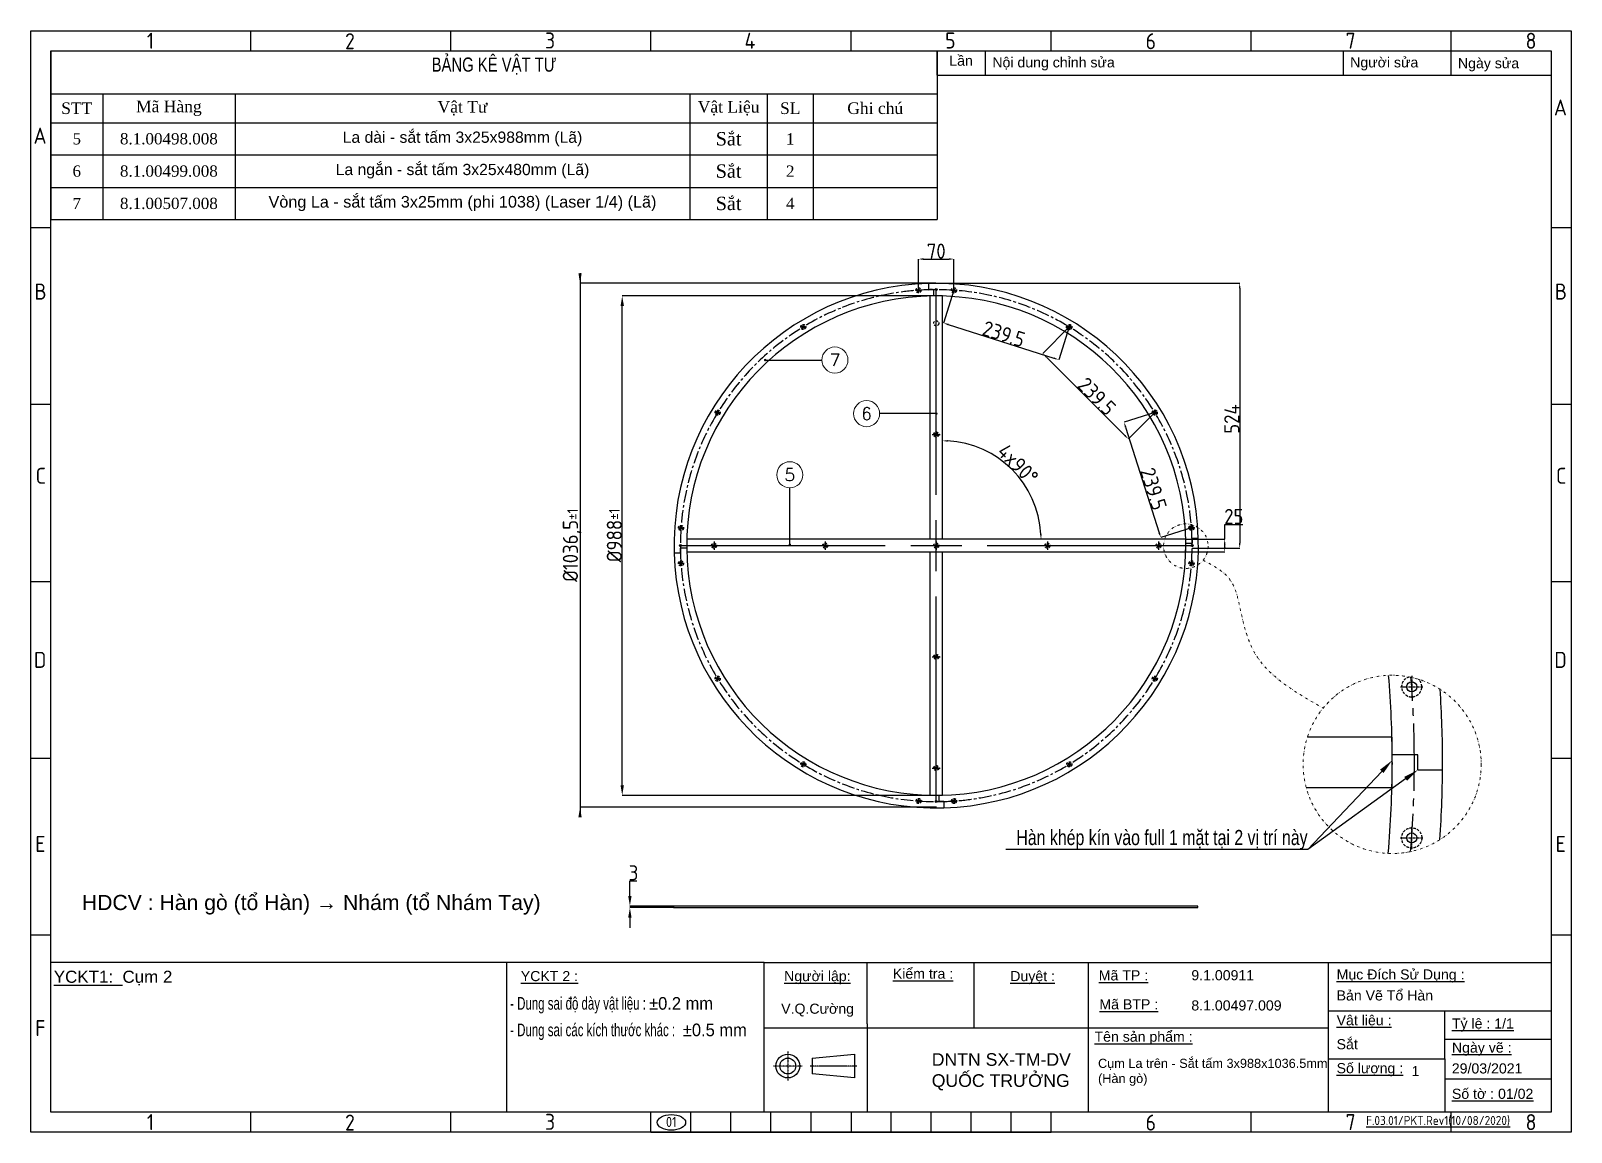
# Model space of a CAD drawing. Header units: millimetres. Extents: x -127318 to -46279, y 54276 to 57025.
# Drawn here: x -79825 to -76775, y 54338 to 56517 of the extents above; entities that cross this region are included whole.
import ezdxf
from ezdxf import colors
from ezdxf.entities.mleader import LeaderData, LeaderLine
from ezdxf.enums import TextEntityAlignment as Align
from ezdxf.math import Vec2, Vec3

# ---------------------------------------------------------------- set-up
doc = ezdxf.new("R2010")
doc.units = ezdxf.units.MM
doc.header["$PDMODE"] = 2
for name, pattern in [('CENTER', [2, 1.25, -0.25, 0.25, -0.25]), ('CENTER2', [1.125, 0.75, -0.125, 0.125, -0.125]), ('CENTERX2', [4, 2.5, -0.5, 0.5, -0.5]), ('CONTPVMNIL', [0]), ('DASHEDX2', [1.5, 1, -0.5]), ('DIVIDE', [1.25, 0.5, -0.25, 0, -0.25, 0, -0.25])]:
    doc.linetypes.add(name, pattern=pattern)
doc.layers.get('0').update_dxf_attribs({"linetype": 'CONTPVMNIL'})
doc.layers.get('DEFPOINTS').update_dxf_attribs({"color": 6})
for name, color, linetype in [('CENTER', 1, 'CENTERX2'), ('FRAME050', 6, 'Continuous'), ('hatch', 4, 'DASHEDX2'), ('MAIN', 7, 'Continuous')]:
    doc.layers.add(name, color=color, linetype=linetype)
for name, color, linetype, lineweight in [('D KT', 4, 'Continuous', 18), ('d tam', 2, 'CENTER', 9), ('from', 7, 'Continuous', 13)]:
    doc.layers.add(name, color=color, linetype=linetype, lineweight=lineweight)
doc.styles.add('Chuan', font='times.ttf')
doc.styles.add('ISOCP', font='isocp')
doc.styles.add('SLDTEXTSTYLE3', font='TXT', dxfattribs={"width": 0.65, "bigfont": 'bigfont'})
doc.styles.get("Standard").update_dxf_attribs({"font": 'isocp.shx'})
doc.styles.add('style1', font='arial.ttf', dxfattribs={"width": 0.75})
doc.styles.add('tex 1', font='arial.ttf', dxfattribs={"width": 0.75})
doc.styles.add('TXT', font='txt.shx', dxfattribs={"bigfont": 'gbcbig.shx'})
doc.dimstyles.new('Dim20$0', dxfattribs={"dimtxt": 20, "dimasz": 10, "dimexe": 0, "dimexo": 0, "dimgap": 0.6, "dimtad": 1, "dimtoh": 1, "dimdsep": 46, "dimtxsty": 'ISOCP', "dimcen": 0, "dimclrd": 3, "dimclre": 3, "dimclrt": 7, "dimadec": 3, "dimazin": 2, "dimtp": 0.05, "dimtm": 0.05, "dimtfac": 0.7, "dimtofl": 0, "dimtmove": 0, "dimatfit": 3, "dimfxl": 1, "dimtolj": 1, "dimarcsym": 0})
doc.dimstyles.new('Dim20$2', dxfattribs={"dimtxt": 20, "dimasz": 10, "dimexe": 0, "dimexo": 0, "dimgap": 0.6, "dimtad": 1, "dimtoh": 1, "dimdsep": 46, "dimtxsty": 'ISOCP', "dimcen": 0, "dimclrd": 3, "dimclre": 3, "dimclrt": 7, "dimadec": 3, "dimazin": 2, "dimtp": 0.05, "dimtm": 0.05, "dimtfac": 0.7, "dimtofl": 0, "dimtmove": 0, "dimatfit": 3, "dimfxl": 1, "dimtolj": 1, "dimarcsym": 0})
doc.dimstyles.new('Dim25', dxfattribs={"dimtxt": 25, "dimasz": 10, "dimexe": 0, "dimexo": 1, "dimgap": 1, "dimtad": 1, "dimtoh": 1, "dimdec": 3, "dimdsep": 46, "dimtxsty": 'Standard', "dimcen": 0, "dimclrd": 3, "dimclre": 3, "dimclrt": 7, "dimadec": 3, "dimazin": 2, "dimtp": 0.05, "dimtm": 0.05, "dimtfac": 0.7, "dimtdec": 3, "dimtofl": 0, "dimtmove": 0, "dimatfit": 3, "dimfxl": 1, "dimtolj": 1, "dimarcsym": 0})

# ---------------------------------------------------------------- blocks, each defined once
blk = doc.blocks.new('ẢERHAEEH')
at = {"layer": 'FRAME050'}
for p, q in [((-261.36, 213.96), (-261.36, 217.92)), ((-221.76, 213.96), (-221.76, 217.92)), ((-182.16, 213.96), (-182.16, 217.92)), ((-142.56, 213.96), (-142.56, 217.92)), ((-102.96, 213.96), (-102.96, 217.92)), ((-63.36, 213.96), (-63.36, 217.92)), ((-23.76, 213.96), (-23.76, 217.92)), ((-300.96, 178.96), (-304.92, 178.96)), ((0, 178.96), (-3.96, 178.96)), ((-300.96, 143.96), (-304.92, 143.96)), ((0, 143.96), (-3.96, 143.96)), ((-304.92, 108.96), (-300.96, 108.96)), ((-3.96, 108.96), (0, 108.96)), ((-300.96, 73.96), (-304.92, 73.96)), ((0, 73.96), (-3.96, 73.96)), ((-300.96, 38.96), (-304.92, 38.96)), ((0, 38.96), (-3.96, 38.96)), ((-261.36, 0), (-261.36, 3.96)), ((-221.76, 0), (-221.76, 3.96)), ((-182.16, 0), (-182.16, 3.96)), ((-174.24, 0), (-174.24, 3.96)), ((-166.32, 0), (-166.32, 3.96)), ((-158.4, 0), (-158.4, 3.96)), ((-150.48, 0), (-150.48, 3.96)), ((-142.56, 3.96), (-142.56, 0)), ((-134.64, 0), (-134.64, 3.96)), ((-126.72, 0), (-126.72, 3.96)), ((-118.8, 0), (-118.8, 3.96)), ((-110.88, 0), (-110.88, 3.96)), ((-102.96, 0), (-102.96, 3.96)), ((-63.36, 0), (-63.36, 3.96)), ((-23.76, 0), (-23.76, 3.96)), ((-182.16, 0), (-102.96, 0))]:
    blk.add_line(p, q, dxfattribs=at)
at = {"layer": 'MAIN', "color": 7, "linetype": 'Continuous'}
blk.add_lwpolyline([(-300.96, 213.96), (-3.96, 213.96), (-3.96, 3.96), (-300.96, 3.96)], close=True, dxfattribs=at)
at = {"layer": 'FRAME050', "style": 'ISOCP'}
for s, p in [('1', (-281.95, 214.36)), ('2', (-242.72, 214.28)), ('3', (-203.13, 214.42)), ('4', (-163.63, 214.36)), ('5', (-123.93, 214.42)), ('6', (-84.25, 214.28)), ('7', (-44.67, 214.36)), ('8', (-9.03, 214.36)), ('A', (-3.41, 201.17)), ('A', (-304.37, 195.59)), ('B', (-304.21, 164.74)), ('B', (-3.25, 164.74)), ('C', (-303.97, 128.3)), ('C', (-3.01, 128.3)), ('D', (-304.3, 91.87)), ('D', (-3.34, 91.87)), ('E', (-304.05, 55.44)), ('E', (-3.09, 55.44)), ('F', (-304.05, 19.01)), ('1', (-281.95, 0.4)), ('2', (-242.72, 0.32)), ('3', (-203.13, 0.46)), ('6', (-84.25, 0.32)), ('7', (-44.67, 0.4)), ('8', (-9.03, 0.4))]:
    blk.add_text(s, height=3.17, dxfattribs=at).set_placement(p)
blk = doc.blocks.new('_CLOSEDFILLED')
at = {"color": 0, "linetype": 'ByBlock'}
blk.add_solid([(-1, 0.16), (0, 0), (-1, -0.16)], dxfattribs=at)
blk = doc.blocks.new('*D790')
at = {"color": 3}
for p, q in [((-78737.4, 56037.3), (-78737.4, 54960.8)), ((-78033.3, 56017.3), (-78737.4, 56017.3)), ((-78031.8, 54980.8), (-78737.4, 54980.8))]:
    blk.add_line(p, q, dxfattribs=at)
at = {"layer": 'DEFPOINTS'}
for p in [(-78737.4, 56017.3), (-78033.3, 56017.3), (-78031.8, 54980.8)]:
    blk.add_point(p, dxfattribs=at)
at = {"color": 3, "xscale": 20, "yscale": 20}
for p, rotation in [((-78737.4, 56017.3), 270), ((-78737.4, 54980.8), 90)]:
    blk.add_blockref('_CLOSEDFILLED', p, dxfattribs=dict(at, rotation=rotation))
at = {"color": 7, "insert": (-78753, 55499), "char_height": 30, "attachment_point": 5, "rotation": 90, "style": 'ISOCP'}
blk.add_mtext('\\A0;%%C1036,5{\\H0.70x;±1}', dxfattribs=at)
blk = doc.blocks.new('*D423')
at = {"color": 3, "lineweight": -2, "ltscale": 30, "transparency": 16777216}
blk.add_arc((-78019.8, 55510.8), 194.9, 2.94, 87.06, dxfattribs=at)
at = {"color": 3, "ltscale": 30, "transparency": 16777216}
for points in [[(-78009.8, 55703.8), (-78009.7, 55707.1), (-78019.8, 55705.7)], [(-77823.5, 55520.8), (-77826.8, 55520.7), (-77824.9, 55510.8)]]:
    blk.add_solid(points, dxfattribs=at)
at = {"layer": 'DEFPOINTS', "color": 0, "ltscale": 30, "transparency": 16777216}
for p in [(-78019.8, 55992.2), (-77922.3, 55679.6), (-78526.2, 55510.8), (-77538.2, 55510.8), (-78019.8, 55004.2)]:
    blk.add_point(p, dxfattribs=at)
at = {"color": 7, "ltscale": 30, "transparency": 16777216, "insert": (-77870.7, 55659.4), "char_height": 30, "attachment_point": 5, "rotation": 314.9205, "style": 'ISOCP'}
blk.add_mtext('\\A1;4x90°', dxfattribs=at)
blk = doc.blocks.new('*D424')
at = {"color": 3, "lineweight": -2, "ltscale": 30, "transparency": 16777216}
for p, q in [((-77461.3, 55510.8), (-77461.3, 55540.3)), ((-77461.3, 55540.3), (-77425.7, 55540.3)), ((-77538.2, 55510.8), (-77461.3, 55510.8)), ((-77461.3, 55495.8), (-77461.3, 55500.8)), ((-77538.2, 55485.8), (-77461.3, 55485.8))]:
    blk.add_line(p, q, dxfattribs=at)
at = {"color": 3, "ltscale": 30, "transparency": 16777216}
for points in [[(-77463, 55500.8), (-77459.6, 55500.8), (-77461.3, 55510.8)], [(-77463, 55495.8), (-77459.6, 55495.8), (-77461.3, 55485.8)]]:
    blk.add_solid(points, dxfattribs=at)
at = {"layer": 'DEFPOINTS', "color": 0, "ltscale": 30, "transparency": 16777216}
for p in [(-77538.2, 55510.8), (-77538.2, 55485.8), (-77461.3, 55485.8)]:
    blk.add_point(p, dxfattribs=at)
at = {"color": 7, "ltscale": 30, "transparency": 16777216, "insert": (-77443.2, 55555.9), "char_height": 30, "attachment_point": 5, "style": 'ISOCP'}
blk.add_mtext('\\A1;25', dxfattribs=at)
blk = doc.blocks.new('*D425')
at = {"color": 3, "lineweight": -2, "ltscale": 50, "transparency": 16777216}
for p, q in [((-78638.7, 54805.1), (-78638.7, 54835.3)), ((-78638.7, 54835.3), (-78624.9, 54835.3)), ((-78552.3, 54785.1), (-78638.7, 54785.1)), ((-78552.3, 54782.1), (-78638.7, 54782.1)), ((-78638.7, 54762.1), (-78638.7, 54742.1))]:
    blk.add_line(p, q, dxfattribs=at)
at = {"color": 3, "ltscale": 50, "transparency": 16777216}
for points in [[(-78642.1, 54805.1), (-78635.4, 54805.1), (-78638.7, 54785.1)], [(-78642.1, 54762.1), (-78635.4, 54762.1), (-78638.7, 54782.1)]]:
    blk.add_solid(points, dxfattribs=at)
at = {"layer": 'DEFPOINTS', "color": 0, "ltscale": 50, "transparency": 16777216}
for p in [(-78638.7, 54782.1), (-78552.3, 54785.1), (-78552.3, 54782.1)]:
    blk.add_point(p, dxfattribs=at)
at = {"color": 7, "ltscale": 50, "transparency": 16777216, "insert": (-78631.5, 54850.9), "char_height": 30, "attachment_point": 5, "style": 'ISOCP'}
blk.add_mtext('\\A1;3', dxfattribs=at)
blk = doc.blocks.new('*D525')
at = {"color": 3, "lineweight": -2, "ltscale": 30, "transparency": 16777216}
for p, q in [((-78027.3, 56017.3), (-77431.6, 56017.3)), ((-77431.6, 56007.3), (-77431.6, 55503.3)), ((-77525.8, 55493.3), (-77431.6, 55493.3))]:
    blk.add_line(p, q, dxfattribs=at)
at = {"color": 3, "ltscale": 30, "transparency": 16777216}
for points in [[(-77433.3, 56007.3), (-77429.9, 56007.3), (-77431.6, 56017.3)], [(-77433.3, 55503.3), (-77429.9, 55503.3), (-77431.6, 55493.3)]]:
    blk.add_solid(points, dxfattribs=at)
at = {"layer": 'DEFPOINTS', "color": 0, "ltscale": 30, "transparency": 16777216}
for p in [(-78027.3, 56017.3, 0), (-77525.8, 55493.3, 0), (-77431.6, 55493.3)]:
    blk.add_point(p, dxfattribs=at)
at = {"color": 7, "ltscale": 30, "transparency": 16777216, "insert": (-77447.2, 55748.8), "char_height": 30, "attachment_point": 5, "rotation": 90, "style": 'ISOCP'}
blk.add_mtext('\\A1;524', dxfattribs=at)
blk = doc.blocks.new('*D526')
at = {"color": 3, "lineweight": -2, "ltscale": 30, "transparency": 16777216}
for p, q in [((-78067.4, 56003.6), (-78067.4, 56065.3)), ((-78057.4, 56065.3), (-78007.3, 56065.3)), ((-77997.3, 56003.6), (-77997.3, 56065.3))]:
    blk.add_line(p, q, dxfattribs=at)
at = {"color": 3, "ltscale": 30, "transparency": 16777216}
for points in [[(-78057.4, 56067), (-78057.4, 56063.6), (-78067.4, 56065.3)], [(-78007.3, 56067), (-78007.3, 56063.6), (-77997.3, 56065.3)]]:
    blk.add_solid(points, dxfattribs=at)
at = {"layer": 'DEFPOINTS', "color": 0, "ltscale": 30, "transparency": 16777216}
for p in [(-77997.3, 56065.3), (-78067.4, 56003.6, 0), (-77997.3, 56003.6, 0)]:
    blk.add_point(p, dxfattribs=at)
at = {"color": 7, "ltscale": 30, "transparency": 16777216, "insert": (-78032.3, 56080.9), "char_height": 30, "attachment_point": 5, "style": 'ISOCP'}
blk.add_mtext('\\A1;70', dxfattribs=at)
blk = doc.blocks.new('*U353')
at = {"layer": 'CENTER', "color": 0, "linetype": 'CENTER2', "transparency": 16777216}
for p, q in [((0, 100.8), (0, 504.2)), ((-504.2, 0), (-100.8, 0)), ((100.8, 0), (504.2, 0)), ((0, -504.2), (0, -100.8))]:
    blk.add_line(p, q, dxfattribs=at)
at = {"layer": 'CENTER', "color": 0, "linetype": 'Continuous', "transparency": 16777216}
for p, q in [((0, -50.4), (0, 50.4)), ((-50.4, 0), (50.4, 0))]:
    blk.add_line(p, q, dxfattribs=at)
blk = doc.blocks.new('*D692')
at = {"color": 3, "lineweight": -2, "ltscale": 30, "transparency": 16777216}
for p, q in [((-77997.3, 56003.6), (-78017.9, 55938.7)), ((-78008.4, 55935.7), (-77799.2, 55869.2)), ((-77769, 55931), (-77789.7, 55866.1))]:
    blk.add_line(p, q, dxfattribs=at)
at = {"color": 3, "ltscale": 30, "transparency": 16777216}
for points in [[(-78007.9, 55937.3), (-78008.9, 55934.1), (-78017.9, 55938.7)], [(-77798.7, 55870.8), (-77799.7, 55867.6), (-77789.7, 55866.1)]]:
    blk.add_solid(points, dxfattribs=at)
at = {"layer": 'DEFPOINTS', "color": 0, "ltscale": 30, "transparency": 16777216}
for p in [(-77997.3, 56003.6), (-77769, 55931), (-77789.7, 55866.1)]:
    blk.add_point(p, dxfattribs=at)
at = {"color": 7, "ltscale": 30, "transparency": 16777216, "insert": (-77898.6, 55917.1), "char_height": 30, "attachment_point": 5, "rotation": 342.3613, "style": 'ISOCP'}
blk.add_mtext('\\A1;239.5', dxfattribs=at)
blk = doc.blocks.new('*D693')
at = {"color": 3, "lineweight": -2, "ltscale": 30, "transparency": 16777216}
for p, q in [((-77769, 55931), (-77821.4, 55878.6)), ((-77814.3, 55871.5), (-77659.1, 55716.3)), ((-77599.6, 55761.7), (-77652, 55709.3))]:
    blk.add_line(p, q, dxfattribs=at)
at = {"color": 3, "ltscale": 30, "transparency": 16777216}
for points in [[(-77813.2, 55872.7), (-77815.5, 55870.4), (-77821.4, 55878.6)], [(-77657.9, 55717.5), (-77660.3, 55715.2), (-77652, 55709.3)]]:
    blk.add_solid(points, dxfattribs=at)
at = {"layer": 'DEFPOINTS', "color": 0, "ltscale": 30, "transparency": 16777216}
for p in [(-77769, 55931), (-77599.6, 55761.7), (-77652, 55709.3)]:
    blk.add_point(p, dxfattribs=at)
at = {"color": 7, "ltscale": 30, "transparency": 16777216, "insert": (-77714.4, 55793.7), "char_height": 30, "attachment_point": 5, "rotation": 315.0086, "style": 'ISOCP'}
blk.add_mtext('\\A1;239.5', dxfattribs=at)
blk = doc.blocks.new('*D694')
at = {"color": 3, "lineweight": -2, "ltscale": 30, "transparency": 16777216}
for p, q in [((-77599.6, 55761.7), (-77660.5, 55742.3)), ((-77657.5, 55732.8), (-77590.9, 55523.6)), ((-77527, 55533.4), (-77587.8, 55514.1))]:
    blk.add_line(p, q, dxfattribs=at)
at = {"color": 3, "ltscale": 30, "transparency": 16777216}
for points in [[(-77655.9, 55733.3), (-77659, 55732.3), (-77660.5, 55742.3)], [(-77589.3, 55524.1), (-77592.5, 55523.1), (-77587.8, 55514.1)]]:
    blk.add_solid(points, dxfattribs=at)
at = {"layer": 'DEFPOINTS', "color": 0, "ltscale": 30, "transparency": 16777216}
for p in [(-77599.6, 55761.7), (-77527, 55533.4), (-77587.8, 55514.1)]:
    blk.add_point(p, dxfattribs=at)
at = {"color": 7, "ltscale": 30, "transparency": 16777216, "insert": (-77602.2, 55610.6), "char_height": 30, "attachment_point": 5, "rotation": 287.656, "style": 'ISOCP'}
blk.add_mtext('\\A1;239.5', dxfattribs=at)
blk = doc.blocks.new('cung')
at = {"ltscale": 30}
for p, q in [((-10, -12.5), (-10, -0.2)), ((0, -25), (0, -12.5)), ((499, -514), (511.5, -514)), ((511.3, -504), (523.8, -504)), ((511.3, -504), (511.5, -514))]:
    blk.add_line(p, q, dxfattribs=at)
for centre, radius in [((5, -12.5), 2), ((40, -13.7), 2.5), ((268.3, -86.3), 2.5), ((437.6, -255.6), 2.5), ((510.3, -483.8), 2.5)]:
    blk.add_circle(centre, radius, dxfattribs=at)
for centre, radius, start, end in [((5, -519), 519, 1.6562, 91.6562), ((-5, -519), 506.5, 89.4344, 90.5656), ((5, -519), 494, 0.5799, 90.5799)]:
    blk.add_arc(centre, radius, start, end, dxfattribs=at)
at = {"layer": 'CENTER', "ltscale": 2}
for p, q in [((34.5, -13.7, 0), (45.5, -13.7, 0)), ((40, -8.2, 0), (40, -19.2, 0)), ((262.8, -86.3, 0), (273.7, -86.3, 0)), ((268.3, -80.8, 0), (268.3, -91.7, 0)), ((432.2, -255.6), (443.1, -255.6)), ((437.6, -250.1), (437.6, -261.1)), ((504.8, -483.8), (515.8, -483.8)), ((510.3, -478.3), (510.3, -489.3))]:
    blk.add_line(p, q, dxfattribs=at)
at = {"layer": 'CENTER', "ltscale": 10}
blk.add_arc((5, -519), 506.5, 0.5656, 90.5656, dxfattribs=at)
at = {"layer": 'hatch', "ltscale": 5}
for centre in [(40, -13.7, 0), (268.3, -86.3, 0), (437.6, -255.6), (510.3, -483.8)]:
    blk.add_circle(centre, 5, dxfattribs=at)
blk = doc.blocks.new('AI_COPY_4139EE')
at = {"layer": 'D KT', "color": 0, "linetype": 'ByBlock', "lineweight": -2, "ltscale": 30, "transparency": 16777216}
for p, q in [((0, 0), (1754.7, 0)), ((0, 0), (0, -334)), ((1754.7, 0), (1754.7, -334)), ((0, -85.2), (1754.7, -85.2)), ((102.8, -85.2), (102.8, -334)), ((364.6, -85.2), (364.6, -334)), ((1265.2, -85.2), (1265.2, -334)), ((1418.2, -85.2), (1418.2, -334)), ((1509.2, -85.2), (1509.2, -334)), ((0, -142.2), (1754.7, -142.2)), ((0, -206.1), (1754.7, -206.1)), ((0, -270.1), (1754.7, -270.1)), ((0, -334), (1754.7, -334))]:
    blk.add_line(p, q, dxfattribs=at)
at = {"layer": 'D KT', "color": 0, "ltscale": 30, "transparency": 16777216}
for s, insert, char_height, width, attachment_point, style in [('BẢNG KÊ VẬT TƯ', (877.4, -13.2), 28.037, 1728.279, 2, 'tex 1'), ('STT', (51.4, -113.7), 22.95, 76.356, 5, 'Chuan'), ('Mã Hàng', (233.7, -113.7), 22.95, 235.387, 5, 'Chuan'), ('Vật Tư', (814.9, -113.7), 22.95, 874.134, 5, 'Chuan'), ('Vật Liệu', (1341.7, -113.7), 22.95, 126.587, 5, 'Chuan'), ('SL', (1463.7, -113.7), 22.95, 64.569, 5, 'Chuan'), ('Ghi chú', (1632, -113.7), 22.95, 219.073, 5, 'Chuan'), ('5', (51.4, -174.2), 22.2, 77.101, 5, 'Chuan'), ('8.1.00498.008', (233.7, -174.2), 22.3, 226.748, 5, 'Chuan'), ('{\\fArial|b0|i0|c0|p34;\\C256;La dài - sắt tấm 3x25x988mm (Lã)\\P}', (814.9, -174.2), 22.3, 874.879, 5, 'Chuan'), ('Sắt', (1341.7, -174.2), 26.43, 127.332, 5, 'Chuan'), ('1', (1463.7, -174.2), 22.3, 65.314, 5, 'Chuan'), ('6', (51.4, -238.1), 22.2, 77.101, 5, 'Chuan'), ('8.1.00499.008', (233.7, -238.1), 22.3, 226.748, 5, 'Chuan'), ('{\\fArial|b0|i0|c0|p34;\\C256;La ngắn - sắt tấm 3x25x480mm (Lã)\\P}', (814.9, -238.1), 22.3, 874.879, 5, 'Chuan'), ('Sắt', (1341.7, -238.1), 26.43, 127.332, 5, 'Chuan'), ('2', (1463.7, -238.1), 22.3, 65.314, 5, 'Chuan'), ('7', (51.4, -302.1), 22.2, 77.101, 5, 'Chuan'), ('8.1.00507.008', (233.7, -302.1), 22.3, 226.748, 5, 'Chuan'), ('\\A1;{\\fArial|b0|i0|c0|p34;\\C256;Vòng La - sắt tấm 3x25mm (phi 1038) (Laser 1/4) (Lã)\\P}', (814.9, -302.1), 22.947, 874.134, 5, 'Chuan'), ('Sắt', (1341.7, -302.1), 26.43, 127.332, 5, 'Chuan'), ('4', (1463.7, -302.1), 22.3, 65.314, 5, 'Chuan')]:
    blk.add_mtext(s, dxfattribs=dict(at, insert=insert, char_height=char_height, width=width, attachment_point=attachment_point, style=style))
blk = doc.blocks.new('*D706')
at = {"color": 3, "lineweight": -2, "ltscale": 50, "transparency": 16777216}
for p, q in [((-78032.3, 55992.3), (-78653.9, 55992.3)), ((-78653.9, 55024.2), (-78653.9, 55972.3)), ((-78032.3, 55004.2), (-78653.9, 55004.2))]:
    blk.add_line(p, q, dxfattribs=at)
at = {"color": 3, "ltscale": 50, "transparency": 16777216}
for points in [[(-78657.2, 55972.3), (-78650.5, 55972.3), (-78653.9, 55992.3)], [(-78657.2, 55024.2), (-78650.5, 55024.2), (-78653.9, 55004.2)]]:
    blk.add_solid(points, dxfattribs=at)
at = {"layer": 'DEFPOINTS', "color": 0, "ltscale": 50, "transparency": 16777216}
for p in [(-78653.9, 55992.3), (-78032.3, 55992.3, 0), (-78032.3, 55004.2, 0)]:
    blk.add_point(p, dxfattribs=at)
at = {"color": 7, "ltscale": 50, "transparency": 16777216, "insert": (-78669.5, 55518.5), "char_height": 30, "attachment_point": 5, "rotation": 90, "style": 'ISOCP'}
blk.add_mtext('\\A1;%%C988{\\H21;±1}', dxfattribs=at)

msp = doc.modelspace()

# ---------------------------------------------------------------- linework, layer by layer
at = {"ltscale": 30}
for p, q in [((-78030.626, 56429.303), (-78030.626, 56477.303)), ((-77078.824, 55084.44, 0), (-77129.765, 55084.44, 0)), ((-77129.735, 55069.44, 0), (-77129.735, 55073.428, 0)), ((-77129.735, 55069.44, 0), (-77129.735, 55073.428, 0)), ((-77129.735, 55069.44, 0), (-77129.735, 55065.451, 0)), ((-77078.824, 55054.44, 0), (-77078.824, 55084.44, 0)), ((-77030.026, 55069.44, 0), (-77030.023, 55069.44, 0)), ((-77030.023, 55069.44, 0), (-77030.026, 55069.44, 0)), ((-77078.824, 55054.44, 0), (-77030.051, 55054.44, 0))]:
    msp.add_line(p, q, dxfattribs=at)
for p, q in [((-78372.654, 54673.232), (-79785.006, 54673.232)), ((-78883.129, 54673.232), (-78883.129, 54377.303)), ((-77957.602, 54673.232), (-77957.602, 54544.206)), ((-77255.717, 54577.707), (-77255.717, 54673.232)), ((-78168.7, 54552.41), (-78168.7, 54377.303)), ((-78372.654, 54544.206), (-77731.094, 54544.206)), ((-77025.315, 54521.435), (-76815.006, 54521.435)), ((-77025.315, 54443.006), (-76815.006, 54443.006))]:
    msp.add_line(p, q)
at = {"ltscale": 3}
msp.add_line((-77731.094, 54544.206), (-77255.717, 54544.206), dxfattribs=at)
at = {"linetype": 'ByBlock'}
msp.add_line((-77025.315, 54482.903), (-77025.315, 54377.303), dxfattribs=at)
at = {"ltscale": 30, "elevation": 0}
for points in [[(-78019.784, 55510.784), (-78019.784, 55992.213), (-78044.784, 55992.213), (-78044.784, 55510.784)], [(-78044.784, 55485.784), (-78044.784, 55004.213), (-78019.784, 55004.213), (-78019.784, 55485.784)], [(-77299.899, 55019.44), (-77129.735, 55019.44), (-77129.735, 55119.44), (-77297.538, 55119.44)]]:
    msp.add_lwpolyline(points, dxfattribs=at)
for points in [[(-77538.212, 55485.784), (-77538.212, 55510.784), (-78526.212, 55510.784), (-78526.212, 55485.784)], [(-78552.282, 54782.104), (-77514.282, 54782.104), (-77514.282, 54785.104), (-78552.282, 54785.104)]]:
    msp.add_lwpolyline(points, close=True, dxfattribs=at)
at = {"ltscale": 30}
for centre, radius in [((-77769.549, 55930.037, 0), 2.493), ((-78032.284, 55718.213, 0), 2.5), ((-78472.212, 55498.284, 0), 2.5), ((-78252.212, 55498.284, 0), 2.5), ((-78032.284, 55498.284, 0), 2.5), ((-77812.212, 55498.284, 0), 2.5), ((-77592.212, 55498.284, 0), 2.5), ((-78032.284, 55278.213, 0), 2.5), ((-77091.125, 55219.008, 0), 9.971), ((-78032.284, 55058.213, 0), 2.5), ((-77091.125, 54919.872, 0), 9.971)]:
    msp.add_circle(centre, radius, dxfattribs=at)
for centre, radius, start, end in [((-79102.034, 55073.428, 0), 1972.3, 0, 4.890785), ((-79102.034, 55073.428, 0), 1972.3, 0, 4.890785), ((-79104.365, 55073.309, 0), 2074.346, 359.893143, 3.888344), ((-79102.035, 55065.453, 0), 2072.013, 355.879113, 0.110245), ((-79102.034, 55065.451, 0), 1972.3, 354.877463, 0)]:
    msp.add_arc(centre, radius, start, end, dxfattribs=at)
at = {"color": 1}
msp.add_ellipse((-78556.479, 54357.044), major_axis=(-28.105, 0), ratio=0.55171628, dxfattribs=at)
at = {"layer": 'CENTER', "ltscale": 3}
for p, q in [((-78032.284, 55930.213, 0), (-78032.284, 55946.213, 0)), ((-78040.284, 55718.213, 0), (-78024.284, 55718.213, 0)), ((-78032.284, 55710.213, 0), (-78032.284, 55726.213, 0)), ((-78480.212, 55498.284, 0), (-78464.212, 55498.284, 0)), ((-78472.212, 55506.284, 0), (-78472.212, 55490.284, 0)), ((-78260.212, 55498.284, 0), (-78244.212, 55498.284, 0)), ((-78252.212, 55506.284, 0), (-78252.212, 55490.284, 0)), ((-78040.284, 55498.284, 0), (-78024.284, 55498.284, 0)), ((-78032.284, 55506.284, 0), (-78032.284, 55490.284, 0)), ((-77820.212, 55498.284, 0), (-77804.212, 55498.284, 0)), ((-77812.212, 55506.284, 0), (-77812.212, 55490.284, 0)), ((-77600.212, 55498.284, 0), (-77584.212, 55498.284, 0)), ((-77592.212, 55506.284, 0), (-77592.212, 55490.284, 0)), ((-78032.284, 55270.213, 0), (-78032.284, 55286.213, 0)), ((-78040.284, 55278.213, 0), (-78024.284, 55278.213, 0)), ((-78040.284, 55058.213, 0), (-78024.284, 55058.213, 0)), ((-78032.284, 55050.213, 0), (-78032.284, 55066.213, 0))]:
    msp.add_line(p, q, dxfattribs=at)
at = {"layer": 'CENTER', "ltscale": 2}
for p, q in [((-77775.033, 55930.037, 0), (-77764.064, 55930.037, 0)), ((-77769.549, 55935.521, 0), (-77769.549, 55924.552, 0)), ((-77091.125, 55240.944, 0), (-77091.125, 55197.071, 0)), ((-77113.062, 55219.008, 0), (-77069.188, 55219.008, 0)), ((-77113.062, 54919.872, 0), (-77069.188, 54919.872, 0)), ((-77091.125, 54897.936, 0), (-77091.125, 54941.809, 0))]:
    msp.add_line(p, q, dxfattribs=at)
at = {"layer": 'CENTER', "color": 1, "linetype": 'CENTER', "ltscale": 0.05}
for p, q in [((-78326.146, 54497.093), (-78326.146, 54440.049)), ((-78297.624, 54468.571), (-78354.669, 54468.571))]:
    msp.add_line(p, q, dxfattribs=at)
at = {"layer": 'CENTER'}
msp.add_line((-78189.409, 54468.571), (-78281.842, 54468.571), dxfattribs=at)
at = {"layer": 'CENTER', "ltscale": 30, "elevation": 0}
msp.add_lwpolyline([(-77093.252, 54892.993, 0.02166092), (-77085.861, 55067.446), (-77085.861, 55069.44), (-77085.861, 55071.434, 0.02064979), (-77092.571, 55237.764, 0.02064979)], format="xyb", dxfattribs=at)
at = {"layer": 'd tam', "linetype": 'DIVIDE', "ltscale": 10}
for centre, radius in [((-77538.212, 55497.287, 0), 44.069), ((-77129.735, 55065.451, 0), 176.275)]:
    msp.add_circle(centre, radius, dxfattribs=at)
msp.add_open_spline([(-77504.235, 55469.223, 0), (-77484.287, 55458.939, 0), (-77443.586, 55437.958, 0), (-77428.986, 55362.682), (-77402.317, 55254.164), (-77321.079, 55207.973, 0), (-77266.346, 55176.853, 0)], degree=3, knots=[0, 0, 0, 0, 63.80984174, 130.18801175, 215.78585235, 392.54283707, 392.54283707, 392.54283707, 392.54283707], dxfattribs=at)
at = {"layer": 'DEFPOINTS', "ltscale": 30}
msp.add_lwpolyline([(-79824.606, 56516.903), (-76775.406, 56516.903), (-76775.406, 54337.703), (-79824.606, 54337.703)], close=True, dxfattribs=at)
at = {"layer": 'from', "color": 4}
for centre in [(-78232.824, 55865.506), (-78170.16, 55759.45), (-78322.167, 55638.46)]:
    msp.add_circle(centre, 25.828, dxfattribs=at)
at = {"layer": 'hatch', "ltscale": 5}
for centre, radius in [((-78032.284, 55938.213, 0), 5), ((-77769.549, 55930.037, 0), 5), ((-78032.284, 55718.213, 0), 5), ((-78472.212, 55498.284, 0), 5), ((-78252.212, 55498.284, 0), 5), ((-78032.284, 55498.284, 0), 5), ((-77812.212, 55498.284, 0), 5), ((-77592.212, 55498.284, 0), 5), ((-78032.284, 55278.213, 0), 5), ((-78032.284, 55058.213, 0), 5), ((-77091.125, 54919.872, 0), 20)]:
    msp.add_circle(centre, radius, dxfattribs=at)
msp.add_arc((-77091.125, 55219.008, 0), 20, 103.681494, 48.091256, dxfattribs=at)
at = {"layer": 'MAIN'}
for p, q in [((-77934.626, 56429.303), (-77934.626, 56477.303)), ((-77226.35, 56429.303), (-77226.35, 56477.303)), ((-77013.006, 56429.303), (-77013.006, 56477.303)), ((-78030.626, 56429.303), (-76815.006, 56429.303)), ((-78372.654, 54673.232), (-76815.006, 54673.232)), ((-78372.654, 54544.206), (-78372.654, 54673.232)), ((-78168.7, 54552.41), (-78168.7, 54673.232)), ((-77731.094, 54577.707), (-77731.094, 54673.232)), ((-77731.094, 54482.903), (-77731.094, 54577.707)), ((-77255.717, 54577.707), (-76815.006, 54577.707)), ((-77255.717, 54482.903), (-77255.717, 54577.707)), ((-77025.315, 54482.903), (-77025.315, 54577.707)), ((-78372.654, 54377.303), (-78372.654, 54544.206)), ((-78278.198, 54484.253), (-78193.919, 54492.093)), ((-78193.919, 54492.093), (-78193.919, 54445.049)), ((-78278.198, 54484.253), (-78278.198, 54452.889)), ((-77731.094, 54377.303), (-77731.094, 54482.903)), ((-77255.717, 54482.903), (-77025.315, 54482.903)), ((-77255.717, 54377.303), (-77255.717, 54482.903)), ((-77013.809, 54482.903), (-77013.39, 54482.903)), ((-78193.919, 54445.049), (-78278.198, 54452.889))]:
    msp.add_line(p, q, dxfattribs=at)
for radius in [23.522, 15.682]:
    msp.add_circle((-78326.146, 54468.571), radius, dxfattribs=at)

# ---------------------------------------------------------------- block references
at = {"xscale": 10, "yscale": 10, "zscale": 10}
msp.add_blockref('ẢERHAEEH', (-76775.406, 54337.703), dxfattribs=at)
for name, p in [('AI_COPY_4139EE', (-79785.006, 56477.303)), ('cung', (-78037.284, 56017.26, 0))]:
    msp.add_blockref(name, p)
for p, rotation in [((-78551.26, 55493.284, 0), 90), ((-77513.308, 55503.284, 0), 270), ((-78027.284, 54979.308, 0), 180)]:
    msp.add_blockref('cung', p, dxfattribs=dict(rotation=rotation))
at = {"layer": 'CENTER', "linetype": 'CENTER2'}
msp.add_blockref('*U353', (-78032.284, 55498.284, 0), dxfattribs=at)

# ---------------------------------------------------------------- texts
at = {"attachment_point": 1}
for s, insert, char_height, width in [('{\\fArial|b0|i0|c0|p34;Lần}', (-78006.46, 56467.836), 20, 24.50884), ('{\\fArial|b0|i0|c0|p34;\\LYCKT1:\\l  Cụm 2}', (-79779.102, 54657.272), 24, 410.16207), ('{\\fArial|b0|i0|c0|p34;29/03/2021}', (-77011.706, 54473.85), 20, 11.98235), ('{\\LF.03.01/PKT.Rev1(10/08/2020)}', (-77181.329, 54369.846), 18, 28.97216)]:
    msp.add_mtext(s, dxfattribs=dict(at, insert=insert, char_height=char_height, width=width))
at = {"color": 0, "attachment_point": 1, "style": 'SLDTEXTSTYLE3'}
for s, insert, char_height, width in [('{\\fArial|b0|i0|c0|p34;\\W1;\\C256;Nội dung chỉnh sửa}', (-77921.227, 56464.53), 20, 366.50686), ('{\\fArial|b0|i0|c0|p34;\\W1;\\C256;Người sửa}', (-77212.951, 56464.53), 20, 366.50686), ('{\\fArial|b0|i0|c0|p34;\\W1;\\C256;Ngày sửa}', (-76999.607, 56462.796), 20, 366.50686), ('{\\fArial|b0|i0|c0|p34;\\W1;\\L\\C256;YCKT 2 :}', (-78854.665, 54656.561), 20, 138.94161), ('{\\fArial|b0|i0|c0|p34;\\W1;\\L\\C256;Người lập:}', (-78333.488, 54656.561), 20, 138.94161), ('{\\fArial|b0|i0|c0|p34;\\W1;\\L\\C256;Kiểm tra :}', (-78118.232, 54661.404), 20, 138.94161), ('{\\fArial|b0|i0|c0|p34;\\W1;\\L\\C256;Duyệt :}', (-77885.759, 54656.561), 20, 138.94161), ('{\\fArial|b0|i0|c0|p34;\\W1;\\L\\C256;Mã TP :}', (-77710.62, 54657.992), 20, 138.94161), ('{\\fArial|b0|i0|c0|p34;\\W1;\\C256;9.1.00911}', (-77527.331, 54658.284), 20, 138.94161), ('{\\fArial|b0|i0|c0|p34;\\W1;\\L\\C256;Mục Đích Sử Dụng :}', (-77239.778, 54659.812), 20, 265.20084), ('{\\fArial|b0|i0|c0|p34;\\W1;\\C256;Bản Vẽ Tổ Hàn}', (-77239.778, 54618.279), 20, 265.20084), ('{\\fArial|b0|i0|c0|p34; - Dung sai độ dày vật liệu : \\W0.933;%%P0.2 mm}', (-78882.035, 54605.083), 25, 805.87067), ('{\\fArial|b0|i0|c0|p34;\\W1;\\C256;V.Q.Cường}', (-78339.283, 54592.047), 20, 138.94161), ('{\\fArial|b0|i0|c0|p34;\\W1;\\L\\C256;Mã BTP :}', (-77709.336, 54600.737), 20, 138.94161), ('{\\fArial|b0|i0|c0|p34;\\W1;\\C256;8.1.00497.009}', (-77527.331, 54598.525), 20, 138.94161), ('{\\fArial|b0|i0|c0|p34; - Dung sai các kích thước khác : \\W0.933; %%P0.5 mm}', (-78882.035, 54552.549), 25, 805.87067), ('{\\fArial|b0|i0|c0|p34;\\W1;\\L\\C256;Vật liệu :}', (-77239.778, 54569.186), 20, 138.94161), ('{\\fArial|b0|i0|c0|p34;\\W1;\\L\\C256;Tỷ lệ : 1/1}', (-77011.534, 54562.665), 20, 138.94161), ('{\\fArial|b0|i0|c0|p34;\\W1;\\L\\C256;Tên sản phẩm :}', (-77718.987, 54536.677), 20, 203.56136), ('{\\fArial|b0|i0|c0|p34;\\W1;\\C256;Sắt }', (-77239.778, 54521.784), 20, 138.94161), ('{\\fArial|b0|i0|c0|p34;\\W1;\\C256;DNTN SX-TM-DV QUỐC TRƯỞNG}', (-78041.237, 54494.012), 25, 372.53153), ('{\\fArial|b0|i0|c0|p34;\\W1;\\L\\C256;Ngày vẽ :}', (-77011.534, 54515.087), 20, 138.94161), ('{\\fArial|b0|i0|c0|p34;\\W1;\\C256;Cụm La trên - Sắt tấm 3x988x1036.5mm (Hàn gò)}', (-77712.013, 54482.903), 18, 470.24359), ('{\\fArial|b0|i0|c0|p34;\\W1;\\L\\C256;Số lượng :}', (-77239.778, 54474.382), 20, 138.94161), ('{\\fArial|b0|i0|c0|p34;\\W1;\\C256;1}', (-77091.319, 54468.629), 20, 138.94161), ('{\\fArial|b0|i0|c0|p34;\\W1;\\L\\C256;Số tờ : 01/02}', (-77011.534, 54423.618), 20, 165.5958)]:
    msp.add_mtext(s, dxfattribs=dict(at, insert=insert, char_height=char_height, width=width))
at = {"ltscale": 30, "insert": (-79723.593, 54807.22, 0), "char_height": 30, "width": 1071.87368, "attachment_point": 1, "style": 'style1'}
msp.add_mtext('{\\W1;HDCV : Hàn gò (tổ Hàn) → Nhám (tổ Nhám Tay)}', dxfattribs=at)
at = {"color": 7, "insert": (-78567.44, 54367.985), "char_height": 20, "width": 24.50884, "attachment_point": 1}
msp.add_mtext('01', dxfattribs=at)
at = {"layer": 'from', "color": 6, "style": 'TXT'}
for s, p in [('7', (-78232.824, 55865.506)), ('6', (-78170.16, 55759.45)), ('5', (-78322.167, 55638.46))]:
    msp.add_text(s, height=24.598, dxfattribs=at).set_placement(p, align=Align.MIDDLE)

# ---------------------------------------------------------------- dimensions: what is measured, and where the dimension line sits
at = {"ltscale": 30}
dim = msp.add_linear_dim(base=(-77997.284, 56065.308, 0), p1=(-78067.437, 56003.563, 0), p2=(-77997.284, 56003.574, 0), dimstyle='Dim20$0', override={"dimtxt": 30, "dimdec": 0}, dxfattribs=at)
dim.commit()
dim.dimension.update_dxf_attribs({"geometry": '*D526', "text_midpoint": (-78032.284, 56065.308, 0), "dimtype": 160})
at = {"ltscale": 50}
for base, p1, p2, override, picture, middle in [((-78737.444, 54980.784, 0), (-78033.281, 56017.284, 0), (-78031.786, 54980.784, 0), {"dimtxt": 30, "dimasz": 20, "dimgap": 0.6, "dimtad": 3, "dimtol": 1, "dimlim": 0, "dimtp": 1, "dimtm": 1}, '*D790', (-78753.044, 55499.034)), ((-78653.876, 55992.284), (-78032.284, 55004.213, 0), (-78032.284, 55992.284, 0), {"dimtxt": 30, "dimasz": 20, "dimtad": 3, "dimdec": 0, "dimtol": 1, "dimtp": 1, "dimtm": 1}, '*D706', (-78653.876, 55518.488))]:
    dim = msp.add_linear_dim(base=base, p1=p1, p2=p2, angle=90, text='%%C<>', dimstyle='Dim20$0', override=override, dxfattribs=at)
    dim.commit()
    dim.dimension.update_dxf_attribs({"geometry": picture, "text_midpoint": middle, "dimtype": 160})
at = {"ltscale": 30}
for base, p1, p2, angle, override, picture, middle, dimtype in [((-77431.593, 55493.284, 0), (-78027.284, 56017.269, 0), (-77525.809, 55493.284, 0), 90, {"dimtxt": 30, "dimdec": 1}, '*D525', (-77431.593, 55748.753, 0), 160), ((-77789.657, 55866.138, 0), (-77997.284, 56003.574, 0), (-77769.034, 55930.999, 0), 342.361281, {"dimtxt": 30, "dimdec": 1}, '*D692', (-77903.289, 55902.269, 0), 161), ((-77652.023, 55709.276, 0), (-77769.034, 55930.999, 0), (-77599.649, 55761.665, 0), 315.008626, {"dimtxt": 30, "dimdec": 1}, '*D693', (-77725.455, 55782.686, 0), 161), ((-77587.84, 55514.073, 0), (-77599.649, 55761.665, 0), (-77527.006, 55533.436, 0), 287.655972, {"dimtxt": 30, "dimdec": 1}, '*D694', (-77617.059, 55605.872, 0), 161), ((-77461.296, 55485.784, 0), (-77538.212, 55510.784, 0), (-77538.212, 55485.784, 0), 90, {"dimtxt": 30}, '*D424', (-77443.193, 55540.256, 0), 160)]:
    dim = msp.add_linear_dim(base=base, p1=p1, p2=p2, angle=angle, dimstyle='Dim20$0', override=override, dxfattribs=at)
    dim.commit()
    dim.dimension.update_dxf_attribs({"geometry": picture, "text_midpoint": middle, "dimtype": dimtype})
dim = msp.add_angular_dim_2l(base=(-77922.332, 55679.577, 0), line1=((-77538.212, 55510.784, 0), (-78526.212, 55510.784, 0)), line2=((-78019.784, 55004.213, 0), (-78019.784, 55992.213, 0)), text='4x<>', dimstyle='Dim20$2', override={"dimtxt": 30}, dxfattribs=at)
dim.commit()
dim.dimension.update_dxf_attribs({"geometry": '*D423', "text_midpoint": (-77881.775, 55648.411, 0), "dimtype": 162})
at = {"ltscale": 50}
dim = msp.add_linear_dim(base=(-78638.738, 54782.104, 0), p1=(-78552.282, 54785.104, 0), p2=(-78552.282, 54782.104, 0), angle=90, dimstyle='Dim20$0', override={"dimtxt": 30, "dimasz": 20, "dimtad": 3}, dxfattribs=at)
dim.commit()
dim.dimension.update_dxf_attribs({"geometry": '*D425', "text_midpoint": (-78631.516, 54835.279, 0), "dimtype": 160})

# ---------------------------------------------------------------- leaders
at = {"ltscale": 30}
ml = msp.add_multileader_mtext('Standard', dxfattribs=at)
ml.set_content('Hàn khép kín vào full 1 mặt tại 2 vị trí này ', color=256, style='style1')
ml.set_leader_properties(color=3)
ml.build(insert=Vec2(0, 0))
ml.multileader.update_dxf_attribs({"text_right_attachment_type": 6, "dogleg_length": 0.36, "arrow_head_size": 30})
ctx = ml.context
ctx.base_point, ctx.char_height, ctx.arrow_head_size, ctx.landing_gap_size, ctx.plane_origin = Vec3(-77871.06, 54916.377, 0), 30, 30, 0.09, Vec3(-77129.735, 55065.451, 0)
ctx.right_attachment, ctx.text_align_type = 6, 2
notes = []
notes.append((ctx, [(0, (1, 1, 0), (-77296.77, 54896.967, 0), (-1, 0), 0.36, [(0, [(-77078.824, 55054.44, 0)], 0, []), (1, [(-77129.735, 55073.428, 0)], 0, [])])]))
ctx.mtext.insert, ctx.mtext.alignment, ctx.mtext.flow_direction = Vec3(-77297.22, 54935.787, 0), 3, 5
at = {"layer": 'from', "color": 4}
for points in [[(-78370.904, 55865.506), (-78258.652, 55865.506)], [(-78032.08, 55759.45), (-78144.332, 55759.45)], [(-78322.167, 55500.38), (-78322.167, 55612.632)]]:
    msp.add_leader(points, dimstyle='Dim25', override={"dimasz": 4.8, "dimldrblk": 'Dot'}, dxfattribs=at)
for ctx, leaders in notes:
    for number, flags, end, landing, length, lines in leaders:
        leader = LeaderData()
        leader.index, (leader.has_last_leader_line, leader.has_dogleg_vector, leader.attachment_direction) = number, flags
        leader.last_leader_point, leader.dogleg_vector, leader.dogleg_length = Vec3(end), Vec3(landing), length
        for number, points, colour, breaks in lines:
            line = LeaderLine()
            line.index, line.vertices, line.color, line.breaks = number, Vec3.list(points), colors.encode_raw_color(colour), breaks
            leader.lines.append(line)
        ctx.leaders.append(leader)

doc.saveas('drawing.dxf')
